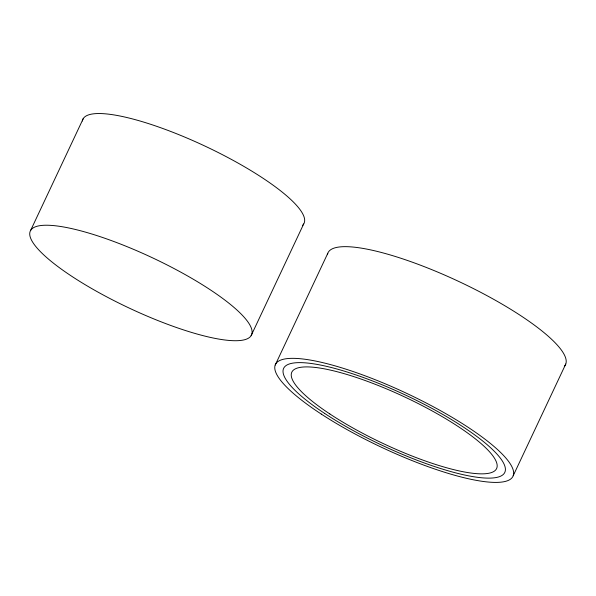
<?xml version="1.0" encoding="UTF-8"?>
<svg xmlns="http://www.w3.org/2000/svg" width="596" height="596" viewBox="0 0 596 596"><rect width="100%" height="100%" fill="white"/><g stroke="black" fill="none" stroke-linecap="round" stroke-linejoin="round"><path stroke-width="0.89" d="M30.694 230.287L83.254 118.597M251.125 335.66A122.202 27.699 25.2 0 0 98.593 236.15A122.202 27.699 25.2 0 0 73.01 277.11A122.202 27.699 25.2 0 0 251.125 335.66L303.684 223.977M275.225 365.013L327.778 253.33M513.193 475.735L565.753 364.052M82.352 121.025A122.202 27.699 25.2 0 1 206.417 146.772A122.202 27.699 25.2 0 1 302.597 225.303M327.42 254.701A131.254 29.748 25.2 0 1 459.784 281.938A131.254 29.748 25.2 0 1 564.315 366.369M324.686 413.445A122.202 27.699 25.2 0 0 504.134 473.492A122.202 27.699 25.2 0 0 353.808 374.184A122.202 27.699 25.2 0 0 324.686 413.445M321.281 414.078A131.254 29.748 25.2 0 0 512.59 476.971A131.254 29.748 25.2 0 0 348.757 370.079A131.254 29.748 25.2 0 0 321.281 414.078M329.834 413.959A113.151 25.643 25.2 0 0 495.991 469.559A113.151 25.643 25.2 0 0 356.803 377.611A113.151 25.643 25.2 0 0 329.834 413.959"/></g></svg>
